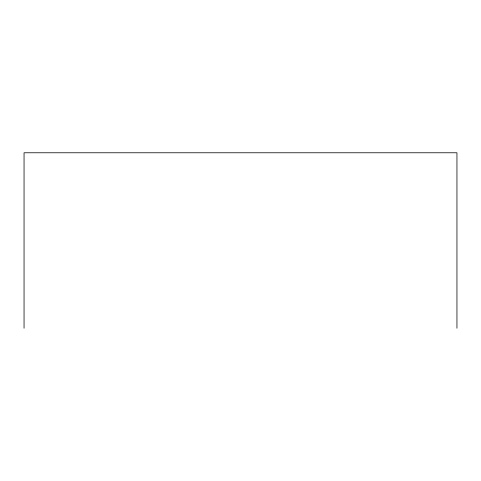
<?xml version="1.0" encoding="UTF-8"?>
<svg xmlns="http://www.w3.org/2000/svg" width="481" height="481" viewBox="0 0 481 481"><rect width="100%" height="100%" fill="white"/><g stroke="black" fill="none" stroke-linecap="round" stroke-linejoin="round"><path stroke-width="0.72" d="M456.95 328.228L456.95 152.772L24.05 152.772L24.05 328.228"/></g></svg>
